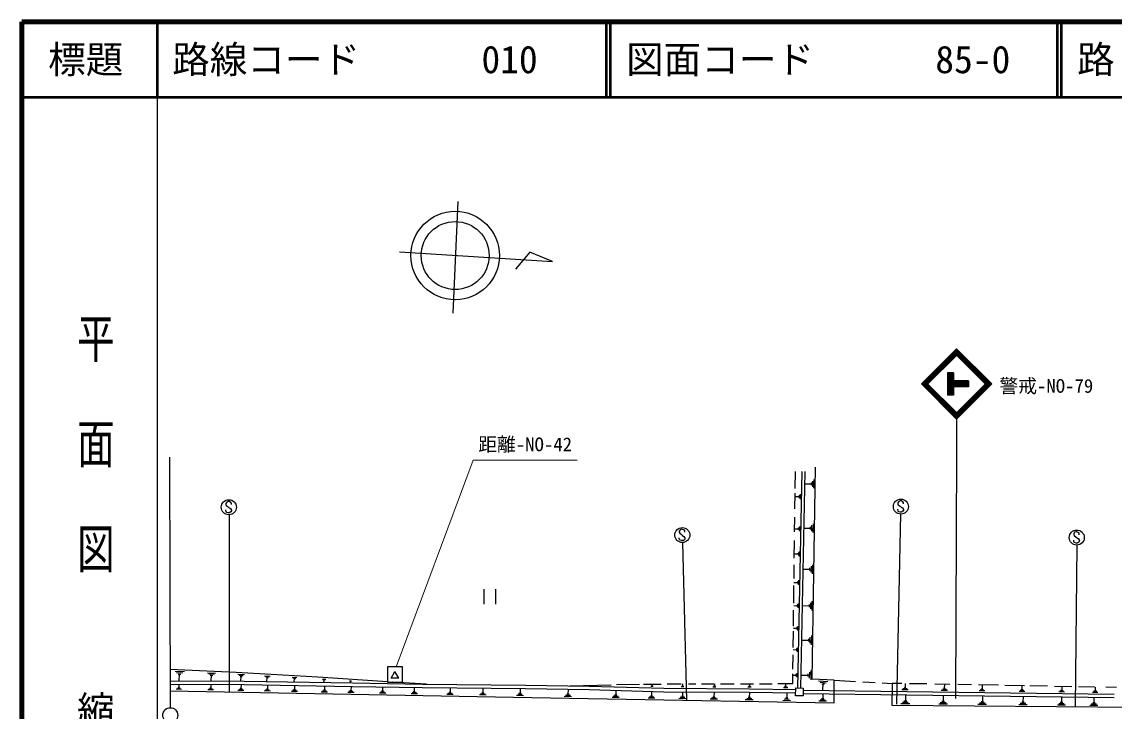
# Model space of a CAD drawing. Units: millimetres, scale not verified. Extents: x 40000 to 680000, y 20000 to 380000.
# Drawn here: x 40000 to 185313, y 288300 to 380000 of the extents above; entities that cross this region are included whole.
import ezdxf
from ezdxf.enums import TextEntityAlignment as Align

# ---------------------------------------------------------------- set-up
doc = ezdxf.new("R2010")
doc.units = ezdxf.units.MM
doc.header["$LTSCALE"] = 1000
for name, color, linetype, lineweight in [('M-BGD', 7, 'Continuous', 25), ('M-BMK-SRVR', 3, 'Continuous', 25), ('M-STR-HTXT', 7, 'Continuous', 13), ('M-STR-STRC', 7, 'Continuous', 25), ('M-TTL', 2, 'Continuous', 140), ('M-TTL-BAND', 7, 'Continuous', 25), ('M-TTL-LINE', 7, 'Continuous', 50)]:
    doc.layers.add(name, color=color, linetype=linetype, lineweight=lineweight)
doc.layers.add('M-TTL-TXT', color=7, linetype='Continuous')
doc.styles.add('@ＭＳ ゴシック', font='')
doc.styles.add('ＭＳ ゴシック', font='')
doc.styles.get('@ＭＳ ゴシック').set_extended_font_data('@MS Gothic')
doc.styles.get('ＭＳ ゴシック').set_extended_font_data('MS Gothic')

msp = doc.modelspace()

# ---------------------------------------------------------------- linework, layer by layer
at = {"layer": 'M-BGD'}
for p, q in [((142885, 317933), (142914, 320199)), ((143250, 291383), (143813, 320194)), ((143650, 291378), (144213, 320186)), ((145138, 292571), (145571, 320774)), ((144181, 318545), (144991, 318535)), ((144991, 318705), (144991, 318355)), ((145171, 318905), (145161, 318155)), ((145341, 319105), (145331, 317945)), ((142849, 315199), (142876, 317279)), ((142871, 316845), (143341, 316835)), ((143341, 316935), (143341, 316735)), ((143451, 317055), (143441, 316615)), ((143551, 317165), (143541, 316495)), ((142810, 312138), (142835, 314107)), ((142811, 312575), (143271, 312565)), ((143271, 312665), (143261, 312465)), ((143371, 312775), (143361, 312355)), ((143471, 312885), (143461, 312235)), ((144061, 312655), (144891, 312645)), ((144891, 312825), (144891, 312465)), ((145071, 313025), (145071, 312255)), ((145251, 313225), (145241, 312045)), ((142764, 308637), (142795, 310990)), ((143401, 309525), (143391, 308895)), ((142771, 309225), (143211, 309225)), ((143211, 309315), (143211, 309125)), ((143311, 309425), (143301, 309015)), ((142730, 305959), (142753, 307763)), ((143961, 307195), (144801, 307185)), ((144801, 307365), (144801, 307005)), ((144991, 307575), (144981, 306795)), ((145171, 307775), (145151, 306575)), ((142721, 305415), (143141, 305405)), ((143141, 305495), (143141, 305315)), ((143241, 305605), (143231, 305215)), ((143331, 305705), (143321, 305105)), ((101526, 302544), (101526, 304544)), ((103026, 304544), (103026, 302544)), ((142687, 302676), (142717, 305029)), ((142681, 302335), (143091, 302325)), ((143091, 302415), (143091, 302235)), ((143181, 302515), (143181, 302135)), ((143271, 302615), (143261, 302035)), ((143861, 302335), (144721, 302325)), ((144721, 302505), (144721, 302135)), ((144911, 302725), (144901, 301925)), ((145101, 302935), (145081, 301705)), ((142647, 299611), (142675, 301748)), ((143041, 299415), (143031, 299245)), ((143131, 299515), (143121, 299145)), ((143211, 299605), (143201, 299045)), ((142610, 296770), (142639, 298944)), ((142641, 299335), (143041, 299335)), ((144651, 297925), (144641, 297555)), ((144841, 298145), (144831, 297335)), ((145031, 298365), (145011, 297115)), ((142611, 296485), (142991, 296475)), ((142991, 296555), (142991, 296395)), ((143071, 296655), (143071, 296305)), ((143151, 296745), (143141, 296205)), ((143771, 297755), (144651, 297745)), ((142573, 293893), (142597, 295777)), ((68492, 293428), (59723, 293853)), ((60381, 293625), (61621, 293565)), ((88640, 294178), (88640, 292178)), ((90640, 294178), (88640, 294178)), ((89131, 292705), (89640, 293578)), ((90131, 292705), (89640, 293578)), ((90640, 292178), (90640, 294178)), ((144961, 293705), (144941, 292445)), ((59728, 292352), (69572, 292301)), ((60591, 293425), (61401, 293385)), ((60801, 293225), (61171, 293205)), ((60941, 292345), (60991, 293215)), ((64711, 293405), (65771, 293355)), ((64891, 293245), (65581, 293205)), ((65071, 293075), (65391, 293055)), ((65191, 292325), (65231, 293065)), ((79368, 292813), (68492, 293428)), ((68741, 293215), (69621, 293165)), ((68891, 293075), (69461, 293045)), ((69031, 292925), (69301, 292915)), ((69131, 292305), (69171, 292925)), ((69572, 292301), (83999, 292047)), ((72281, 293015), (73031, 292975)), ((72411, 292895), (72891, 292875)), ((72531, 292775), (72751, 292765)), ((72611, 292245), (72641, 292775)), ((75971, 292805), (76581, 292775)), ((76071, 292715), (76471, 292695)), ((76171, 292615), (76351, 292605)), ((76241, 292185), (76261, 292615)), ((88640, 292221), (79368, 292813)), ((79991, 292575), (80431, 292545)), ((80061, 292505), (80351, 292485)), ((80131, 292435), (80271, 292425)), ((80181, 292115), (80201, 292435)), ((83571, 292345), (83851, 292325)), ((83621, 292305), (83801, 292285)), ((83661, 292255), (83741, 292245)), ((83691, 292055), (83701, 292255)), ((88640, 292178), (90640, 292178)), ((90131, 292705), (89131, 292705)), ((93836, 291889), (89314, 292178)), ((142548, 291963), (142565, 293265)), ((142561, 293105), (142931, 293095)), ((142931, 293175), (142921, 293015)), ((143011, 293265), (143001, 292925)), ((143091, 293355), (143081, 292835)), ((143681, 293095), (144571, 293085)), ((144571, 293275), (144561, 292895)), ((144771, 293495), (144751, 292675)), ((148058, 292402), (145138, 292571)), ((146001, 292325), (147221, 292255)), ((146211, 292135), (147001, 292085)), ((148044, 289393), (148058, 292402)), ((148058, 292402), (150905, 292253)), ((151886, 292202), (153513, 292117)), ((59729, 291902), (69567, 291851)), ((59732, 291024), (107814, 290129)), ((61221, 291195), (60531, 291215)), ((61101, 291305), (60661, 291315)), ((60981, 291405), (60781, 291415)), ((60891, 291895), (60881, 291415)), ((65491, 291115), (64741, 291135)), ((65361, 291235), (64881, 291245)), ((65231, 291345), (65011, 291355)), ((65131, 291875), (65121, 291355)), ((69551, 291045), (68741, 291055)), ((69411, 291165), (68891, 291175)), ((69271, 291285), (69031, 291295)), ((69161, 291855), (69151, 291295)), ((69567, 291851), (83992, 291597)), ((73061, 290975), (72251, 290995)), ((72921, 291105), (72401, 291115)), ((72781, 291225), (72541, 291225)), ((72671, 291795), (72661, 291225)), ((76671, 290905), (75851, 290925)), ((76531, 291035), (76001, 291045)), ((76391, 291155), (76151, 291165)), ((76281, 291735), (76271, 291165)), ((80671, 290835), (79841, 290845)), ((80531, 290965), (79991, 290975)), ((80381, 291085), (80141, 291095)), ((80271, 291665), (80261, 291095)), ((84191, 290765), (83361, 290785)), ((84051, 290895), (83511, 290905)), ((83901, 291025), (83651, 291025)), ((83791, 291605), (83781, 291025)), ((83992, 291597), (93287, 291445)), ((83999, 292047), (93293, 291895)), ((88401, 290685), (87561, 290705)), ((88261, 290815), (87711, 290835)), ((88111, 290945), (87861, 290955)), ((88001, 291535), (87991, 290955)), ((92481, 290735), (91921, 290755)), ((92331, 290865), (92071, 290875)), ((92211, 291465), (92201, 290875)), ((93287, 291445), (107000, 291293)), ((93293, 291895), (107005, 291743)), ((97241, 290655), (96681, 290665)), ((97091, 290785), (96831, 290795)), ((96971, 291405), (96961, 290795)), ((101461, 290715), (101191, 290725)), ((101341, 291355), (101331, 290725)), ((106411, 290635), (106121, 290645)), ((106281, 291305), (106271, 290645)), ((107000, 291293), (115482, 291191)), ((107005, 291743), (115492, 291641)), ((112661, 291225), (112651, 290535)), ((112907, 291672), (118420, 291809)), ((115482, 291191), (125386, 290886)), ((115492, 291641), (125394, 291336)), ((119011, 291085), (119001, 290415)), ((119103, 291826), (122157, 291902)), ((122713, 291903), (125041, 291910)), ((124001, 291575), (123681, 291585)), ((123951, 291625), (123741, 291635)), ((123781, 290935), (123771, 290305)), ((123891, 291675), (123791, 291685)), ((123851, 291905), (123841, 291685)), ((125386, 290886), (136814, 290836)), ((125394, 291336), (136819, 291286)), ((125852, 291913), (127710, 291918)), ((128081, 291525), (127691, 291525)), ((128021, 291585), (127761, 291585)), ((127951, 291645), (127831, 291645)), ((127891, 290875), (127881, 290235)), ((127891, 291915), (127891, 291645)), ((128704, 291921), (129672, 291924)), ((130405, 291926), (132053, 291931)), ((132341, 291505), (131911, 291505)), ((132271, 291575), (131991, 291575)), ((132191, 291635), (132061, 291635)), ((132081, 290855), (132071, 290175)), ((132131, 291935), (132131, 291635)), ((132943, 291934), (134774, 291940)), ((135585, 291942), (137338, 291947)), ((137031, 291485), (136571, 291485)), ((136951, 291555), (136651, 291555)), ((136871, 291625), (136731, 291625)), ((136781, 290835), (136771, 290115)), ((136801, 291945), (136801, 291625)), ((136814, 290836), (142941, 290734)), ((136819, 291286), (142946, 291184)), ((138123, 291950), (139798, 291955)), ((140582, 291957), (142548, 291963)), ((141881, 291405), (141321, 291415)), ((141791, 291495), (141421, 291495)), ((141691, 291575), (141521, 291575)), ((141611, 291965), (141611, 291575)), ((141761, 290755), (141751, 290025)), ((142937, 290354), (142948, 291386)), ((142948, 291386), (143948, 291375)), ((143948, 291375), (143937, 290343)), ((143940, 290662), (185310, 290109)), ((143945, 291112), (185316, 290559)), ((146411, 291935), (146771, 291915)), ((146541, 291075), (146591, 291925)), ((154456, 292068), (155767, 291999)), ((155767, 291999), (155746, 289089)), ((157062, 291975), (155767, 291999)), ((157911, 291125), (157071, 291135)), ((157771, 291255), (157221, 291265)), ((157621, 291375), (157371, 291385)), ((157501, 291965), (157501, 291385)), ((160401, 291913), (158077, 291956)), ((163455, 291857), (161459, 291894)), ((163131, 291055), (162311, 291065)), ((162991, 291185), (162461, 291185)), ((162841, 291305), (162601, 291305)), ((162731, 291875), (162721, 291305)), ((166346, 291803), (164514, 291837)), ((169929, 291737), (167281, 291786)), ((168121, 290985), (167341, 290995)), ((167991, 291105), (167481, 291115)), ((167851, 291225), (167621, 291225)), ((167741, 291775), (167741, 291225)), ((173392, 291673), (170785, 291721)), ((173421, 290915), (172661, 290925)), ((173291, 291035), (172801, 291035)), ((173161, 291145), (172931, 291145)), ((173051, 291675), (173051, 291145)), ((176449, 291617), (174084, 291660)), ((179668, 291557), (177386, 291599)), ((178701, 290845), (177961, 290855)), ((178571, 290955), (178091, 290965)), ((178441, 291065), (178221, 291075)), ((178341, 291585), (178331, 291075)), ((182721, 291501), (180562, 291541)), ((183141, 290785), (182441, 290795)), ((183021, 290895), (182571, 290905)), ((182901, 290995), (182691, 291005)), ((182801, 291495), (182801, 291005)), ((185610, 291447), (184189, 291474)), ((92621, 290605), (91771, 290625)), ((97391, 290525), (96521, 290535)), ((101781, 290435), (100871, 290455)), ((101621, 290575), (101031, 290595)), ((106741, 290345), (105791, 290365)), ((106581, 290495), (105961, 290505)), ((107814, 290129), (148044, 289393)), ((113141, 290225), (112151, 290245)), ((112971, 290385), (112331, 290395)), ((112801, 290535), (112501, 290535)), ((119471, 290115), (118511, 290135)), ((119311, 290265), (118681, 290275)), ((119141, 290405), (118851, 290415)), ((124211, 290025), (123311, 290045)), ((124061, 290165), (123471, 290175)), ((123901, 290305), (123631, 290305)), ((128331, 289955), (127421, 289965)), ((128181, 290095), (127581, 290105)), ((128021, 290235), (127741, 290235)), ((132551, 289875), (131581, 289895)), ((132381, 290025), (131751, 290035)), ((132211, 290175), (131921, 290175)), ((137281, 289795), (136241, 289805)), ((137101, 289955), (136431, 289965)), ((136921, 290105), (136611, 290115)), ((142261, 289695), (141221, 289715)), ((142081, 289865), (141411, 289875)), ((141901, 290025), (141591, 290025)), ((143937, 290343), (142937, 290354)), ((147031, 289615), (146031, 289635)), ((146861, 289775), (146211, 289785)), ((146691, 289925), (146391, 289925)), ((146551, 290625), (146541, 289925)), ((158141, 289265), (156921, 289275)), ((157931, 289455), (157141, 289455)), ((157721, 289635), (157351, 289635)), ((157541, 290485), (157541, 289635)), ((163151, 289225), (161971, 289235)), ((162951, 289405), (162181, 289415)), ((162741, 289585), (162391, 289585)), ((162571, 290415), (162571, 289585)), ((168351, 289185), (167191, 289195)), ((168151, 289365), (167401, 289365)), ((167951, 289535), (167601, 289535)), ((167781, 290345), (167781, 289535)), ((173551, 289315), (172811, 289315)), ((173351, 289485), (173011, 289485)), ((173191, 290275), (173181, 289485)), ((178671, 289265), (177961, 289275)), ((178481, 289435), (178151, 289435)), ((178321, 290205), (178321, 289435)), ((182981, 289225), (182271, 289235)), ((182791, 289385), (182461, 289395)), ((182631, 290145), (182631, 289395)), ((155746, 289089), (213170, 288618)), ((173751, 289135), (172611, 289145)), ((178861, 289095), (177761, 289105)), ((183161, 289065), (182081, 289065))]:
    msp.add_line(p, q, dxfattribs=at)
at = {"layer": 'M-BMK-SRVR'}
for p, q in [((98017, 356082), (97338, 341255)), ((90250, 349401), (110613, 348127)), ((107567, 349379), (105663, 347113)), ((110613, 348127), (107567, 349379)), ((59631, 322094), (59740, 288744))]:
    msp.add_line(p, q, dxfattribs=at)
for centre, radius in [((97649, 348912), 5885), ((97649, 348912), 4520), ((59745, 287760), 1000)]:
    msp.add_circle(centre, radius, dxfattribs=at)
at = {"layer": 'M-STR-HTXT'}
for p, q in [((89819, 294178), (100044, 321683)), ((100044, 321683), (113880, 321683))]:
    msp.add_line(p, q, dxfattribs=at)
at = {"layer": 'M-STR-STRC'}
for p, q in [((159688, 331824), (164355, 336491)), ((159830, 331824), (164355, 336349)), ((159971, 331824), (164355, 336208)), ((160112, 331824), (164355, 336066)), ((160183, 331753), (164426, 335996)), ((160254, 331682), (164497, 335925)), ((160325, 331612), (164567, 335854)), ((164143, 335854), (168386, 331612)), ((164214, 335925), (168456, 331682)), ((164284, 335996), (168527, 331753)), ((164355, 336491), (169022, 331824)), ((164355, 336349), (168881, 331824)), ((164355, 336208), (168739, 331824)), ((164355, 336066), (168598, 331824)), ((163933, 333324), (163133, 333324)), ((163133, 333324), (163133, 330324)), ((163233, 333324), (163233, 330324)), ((163333, 333324), (163333, 330324)), ((163433, 333324), (163433, 330324)), ((163533, 333324), (163533, 330324)), ((163633, 333324), (163633, 330324)), ((163733, 333324), (163733, 330324)), ((163833, 333324), (163833, 330324)), ((163933, 333324), (163933, 330324)), ((159688, 331824), (164355, 327157)), ((159830, 331824), (164355, 327298)), ((159971, 331824), (164355, 327440)), ((160112, 331824), (164355, 327581)), ((160183, 331894), (164426, 327652)), ((160254, 331965), (164497, 327722)), ((160325, 332036), (164567, 327793)), ((165954, 332224), (163933, 332224)), ((165954, 332124), (163933, 332124)), ((165954, 332024), (163933, 332024)), ((165954, 331924), (163933, 331924)), ((165954, 331824), (163933, 331824)), ((165954, 331724), (163933, 331724)), ((165954, 331624), (163933, 331624)), ((165954, 331524), (163933, 331524)), ((165954, 331424), (163933, 331424)), ((164143, 327793), (168386, 332036)), ((164214, 327722), (168456, 331965)), ((164284, 327652), (168527, 331894)), ((164355, 327581), (168598, 331824)), ((164355, 327440), (168739, 331824)), ((164355, 327298), (168881, 331824)), ((164355, 327157), (169022, 331824)), ((165954, 332224), (165954, 331424)), ((163933, 330324), (163133, 330324)), ((164355, 327157), (164355, 322740)), ((164355, 322740), (164203, 290001)), ((67255, 316123), (67131, 315938)), ((67131, 315938), (67134, 315807)), ((67134, 315807), (67197, 315678)), ((67197, 315678), (67452, 315496)), ((67447, 316189), (67255, 316123)), ((67568, 316186), (67447, 316189)), ((67452, 315496), (67581, 315364)), ((67818, 316067), (67568, 316186)), ((67581, 315364), (67760, 315248)), ((67882, 315936), (67818, 316067)), ((67882, 315807), (67882, 315936)), ((156654, 316205), (156530, 316021)), ((156530, 316021), (156532, 315889)), ((156532, 315889), (156596, 315760)), ((156596, 315760), (156851, 315579)), ((156846, 316271), (156654, 316205)), ((156967, 316269), (156846, 316271)), ((156851, 315579), (156980, 315447)), ((157217, 316150), (156967, 316269)), ((156980, 315447), (157159, 315331)), ((157159, 315331), (157286, 315131)), ((157280, 316018), (157217, 316150)), ((157280, 315889), (157280, 316018)), ((67134, 314959), (67131, 315080)), ((67173, 314856), (67134, 314959)), ((67257, 314745), (67173, 314856)), ((67444, 314685), (67257, 314745)), ((67579, 314685), (67444, 314685)), ((67679, 314714), (67579, 314685)), ((67588, 314427), (67589, 290878)), ((67821, 314806), (67679, 314714)), ((67760, 315248), (67887, 315048)), ((67882, 314938), (67821, 314806)), ((67887, 315048), (67882, 314938)), ((156888, 314510), (156375, 289209)), ((156532, 315041), (156530, 315163)), ((156572, 314939), (156532, 315041)), ((156656, 314828), (156572, 314939)), ((156843, 314768), (156656, 314828)), ((156978, 314768), (156843, 314768)), ((157078, 314797), (156978, 314768)), ((157220, 314889), (157078, 314797)), ((157280, 315020), (157220, 314889)), ((157286, 315131), (157280, 315020)), ((127772, 312488), (127580, 312422)), ((127893, 312485), (127772, 312488)), ((128143, 312367), (127893, 312485)), ((127580, 312422), (127456, 312238)), ((127456, 312238), (127458, 312106)), ((127458, 311258), (127456, 311379)), ((127458, 312106), (127522, 311977)), ((127498, 311155), (127458, 311258)), ((127582, 311045), (127498, 311155)), ((127522, 311977), (127777, 311795)), ((127769, 310984), (127582, 311045)), ((127903, 310984), (127769, 310984)), ((127777, 311795), (127906, 311664)), ((128003, 311013), (127903, 310984)), ((127906, 311664), (128085, 311548)), ((128146, 311105), (128003, 311013)), ((128085, 311548), (128212, 311348)), ((128206, 312235), (128143, 312367)), ((128206, 311237), (128146, 311105)), ((128206, 312106), (128206, 312235)), ((128212, 311348), (128206, 311237)), ((180053, 312093), (179929, 311909)), ((179929, 311909), (179932, 311777)), ((179932, 310929), (179929, 311050)), ((179932, 311777), (179995, 311648)), ((179995, 311648), (180250, 311466)), ((180245, 312159), (180053, 312093)), ((180366, 312156), (180245, 312159)), ((180250, 311466), (180379, 311335)), ((180616, 312038), (180366, 312156)), ((180379, 311335), (180558, 311219)), ((180558, 311219), (180685, 311019)), ((180679, 311906), (180616, 312038)), ((180679, 311777), (180679, 311906)), ((180685, 311019), (180679, 310908)), ((127871, 310725), (128434, 289752)), ((179971, 310826), (179932, 310929)), ((180055, 310716), (179971, 310826)), ((180242, 310655), (180055, 310716)), ((180336, 310396), (180144, 288889)), ((180377, 310655), (180242, 310655)), ((180477, 310684), (180377, 310655)), ((180619, 310776), (180477, 310684)), ((180679, 310908), (180619, 310776))]:
    msp.add_line(p, q, dxfattribs=at)
for centre in [(67538, 315426), (156937, 315509), (127863, 311725), (180336, 311396)]:
    msp.add_circle(centre, 1000, dxfattribs=at)
at = {"layer": 'M-TTL'}
for p, q in [((40000, 380000), (40000, 20000)), ((680000, 380000), (40000, 380000))]:
    msp.add_line(p, q, dxfattribs=at)
at = {"layer": 'M-TTL-BAND'}
msp.add_line((58000, 370000), (58000, 20000), dxfattribs=at)
at = {"layer": 'M-TTL-LINE'}
for p, q in [((58000, 380000), (58000, 370000)), ((117750, 380000), (117750, 370000)), ((118250, 380000), (118250, 370000)), ((177750, 380000), (177750, 370000)), ((178250, 380000), (178250, 370000)), ((40000, 370000), (680000, 370000))]:
    msp.add_line(p, q, dxfattribs=at)

# ---------------------------------------------------------------- texts
at = {"layer": 'M-STR-HTXT', "style": 'ＭＳ ゴシック'}
msp.add_text('距離-NO-42', height=1833, dxfattribs=at).set_placement((100714, 324709), align=Align.TOP_LEFT)
at = {"layer": 'M-STR-STRC', "style": 'ＭＳ ゴシック'}
msp.add_text('警戒-NO-79', height=1833, dxfattribs=at).set_placement((170048, 330101), align=Align.BOTTOM_LEFT)
at = {"layer": 'M-TTL-BAND', "style": '@ＭＳ ゴシック', "width": 1.4}
msp.add_text('平  面  図', height=3666, rotation=270, dxfattribs=at).set_placement((49777, 306475), align=Align.MIDDLE_RIGHT)
at = {"layer": 'M-TTL-BAND', "style": '@ＭＳ ゴシック'}
msp.add_text('縮尺千分の一', height=3666, rotation=270, dxfattribs=at).set_placement((49777, 261030), align=Align.MIDDLE_RIGHT)
at = {"layer": 'M-TTL-TXT', "style": 'ＭＳ ゴシック'}
msp.add_text('標題', height=3666, dxfattribs=at).set_placement((48500, 375000), align=Align.MIDDLE_CENTER)
for s, p in [('路線コード', (60000, 375000)), ('010', (101142, 375000)), ('図面コード', (120380, 375000)), ('85-0', (161521, 375000)), ('路 線 名', (180380, 375000))]:
    msp.add_text(s, height=3666, dxfattribs=at).set_placement(p, align=Align.MIDDLE_LEFT)

doc.saveas('drawing.dxf')
